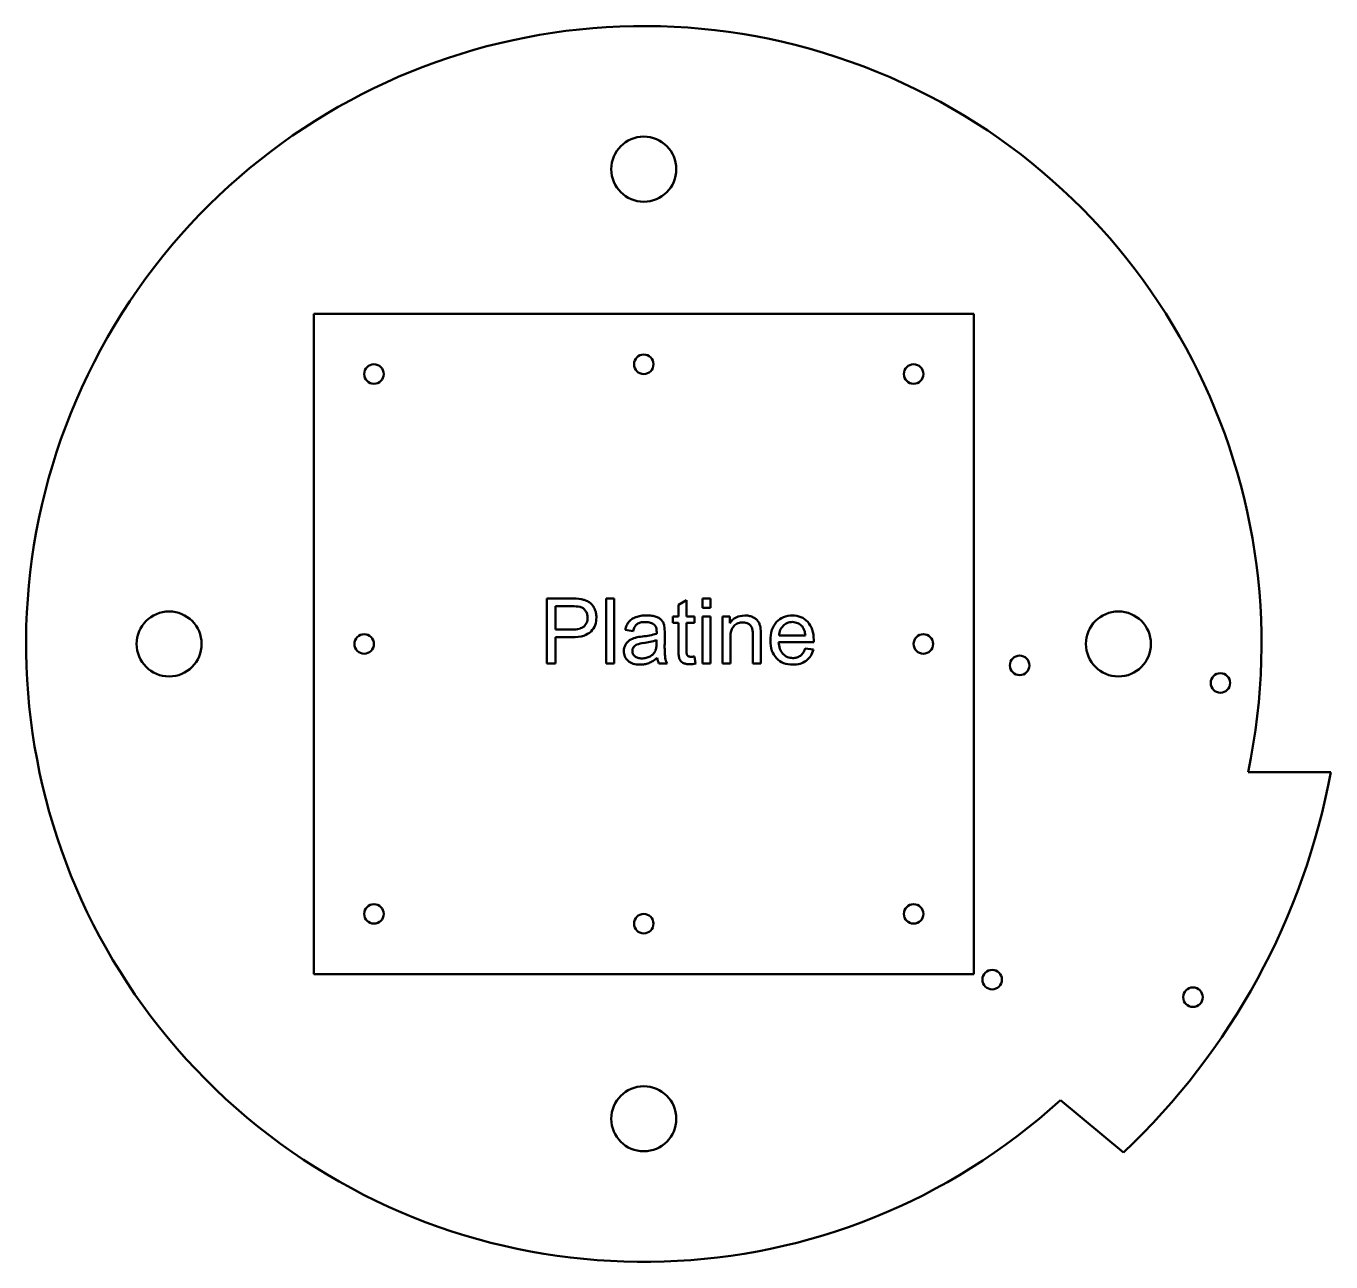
# Model space of a CAD drawing. Header units: millimetres. Extents: x 100 to 301, y 63 to 253.
import ezdxf

# ---------------------------------------------------------------- set-up
doc = ezdxf.new("R2010")
doc.units = ezdxf.units.MM
doc.header["$LTSCALE"] = 0.75
doc.layers.add('Visible', color=7, linetype='Continuous', lineweight=50)

msp = doc.modelspace()

# ---------------------------------------------------------------- linework, layer by layer
at = {"layer": 'Visible'}
for p, q in [((144.69, 106.86), (144.69, 208.36)), ((144.69, 208.36), (246.19, 208.36)), ((246.19, 208.36), (246.19, 106.86)), ((180.53, 164.59), (184.3, 164.59)), ((180.53, 154.59), (180.53, 164.59)), ((189.66, 164.59), (190.89, 164.59)), ((189.66, 154.59), (189.66, 164.59)), ((190.89, 164.59), (190.89, 154.59)), ((204.45, 164.59), (205.68, 164.59)), ((204.45, 163.18), (204.45, 164.59)), ((205.68, 164.59), (205.68, 163.18)), ((181.85, 163.41), (181.85, 159.84)), ((184.41, 163.41), (181.85, 163.41)), ((200.79, 163.63), (202.01, 164.37)), ((200.79, 161.84), (200.79, 163.63)), ((202.01, 164.37), (202.01, 161.84)), ((205.68, 163.18), (204.45, 163.18)), ((199.89, 160.88), (199.89, 161.84)), ((199.89, 161.84), (200.79, 161.84)), ((200.79, 160.88), (199.89, 160.88)), ((200.79, 156.71), (200.79, 160.88)), ((202.01, 161.84), (203.24, 161.84)), ((202.01, 160.88), (202.01, 156.64)), ((203.24, 160.88), (202.01, 160.88)), ((203.24, 161.84), (203.24, 160.88)), ((204.45, 161.84), (205.68, 161.84)), ((204.45, 154.59), (204.45, 161.84)), ((205.68, 161.84), (205.68, 154.59)), ((207.55, 161.84), (208.65, 161.84)), ((207.55, 154.59), (207.55, 161.84)), ((208.65, 161.84), (208.65, 160.81)), ((181.85, 159.84), (184.44, 159.84)), ((181.85, 158.66), (181.85, 154.59)), ((184.42, 158.66), (181.85, 158.66)), ((193.79, 159.6), (192.59, 159.77)), ((198.66, 159.26), (198.66, 157.63)), ((208.78, 158.55), (208.78, 154.59)), ((212.21, 154.59), (212.21, 159)), ((213.43, 159.05), (213.43, 154.59)), ((216.24, 158.91), (220.29, 158.91)), ((197.42, 157.78), (197.42, 158.23)), ((221.58, 157.9), (216.18, 157.9)), ((220.28, 156.92), (221.54, 156.77)), ((181.85, 154.59), (180.53, 154.59)), ((190.89, 154.59), (189.66, 154.59)), ((199.05, 154.59), (197.77, 154.59)), ((203.24, 155.69), (203.42, 154.6)), ((205.68, 154.59), (204.45, 154.59)), ((208.78, 154.59), (207.55, 154.59)), ((213.43, 154.59), (212.21, 154.59)), ((301.12, 137.92), (288.38, 137.92)), ((246.19, 106.86), (144.69, 106.86)), ((259.54, 87.49), (269.22, 79.43))]:
    msp.add_line(p, q, dxfattribs=at)
at = {"layer": 'Visible', "extrusion": (0, 0, -1)}
for centre, radius in [((-195.44, 230.61), 5), ((-122.44, 157.61), 5), ((-268.44, 157.61), 5), ((-253.25, 154.32), 1.5), ((-284.13, 151.62), 1.5), ((-249.02, 106.01), 1.5), ((-279.9, 103.3), 1.5), ((-195.44, 84.61), 5)]:
    msp.add_circle(centre, radius, dxfattribs=at)
at = {"layer": 'Visible'}
for centre in [(195.44, 200.61), (153.94, 199.11), (236.94, 199.11), (152.44, 157.61), (238.44, 157.61), (153.94, 116.11), (236.94, 116.11), (195.44, 114.61)]:
    msp.add_circle(centre, 1.5, dxfattribs=at)
for centre, radius, start, end in [((195.44, 157.61), 95, 348.0395, 312.4328), ((184.49, 155.49), 9.11, 81.608, 91.2073), ((184.62, 157.76), 5.65, 79.6077, 92.1761), ((194.92, 155.7), 2.98, 105.1298, 123.858), ((196.14, 150.04), 8.77, 95.962, 103.1949), ((194.21, 169.94), 11.22, 275.2297, 286.6341), ((181.17, 159.69), 16.26, 358.2159, 359.346), ((191.75, 159.46), 6.91, 358.399, 7.8077), ((206.41, 159.24), 7.03, 358.3926, 8.1484), ((195.91, 153.15), 4.64, 96.1131, 109.7162), ((194.4, 166.71), 9.01, 276.4626, 289.5836), ((216.03, 157.17), 17.38, 178.4991, 185.6496), ((210.11, 158.3), 11.48, 357.9885, 359.6237), ((202.43, 159.05), 4.55, 270.8238, 282.5958), ((202.62, 159.63), 3.99, 271.1801, 278.9472), ((195.44, 157.61), 107.5, 313.3425, 349.4473)]:
    msp.add_arc(centre, radius, start, end, dxfattribs=at)
for points, knots in [([(186.48, 162.73), (186.37, 162.87), (186.14, 163.14), (185.81, 163.26), (185.64, 163.32)], [0, 0, 0, 0, 0.0522136, 0.1038998, 0.1038998, 0.1038998, 0.1038998]), ([(185.82, 164.5), (186.05, 164.45), (186.49, 164.36), (186.87, 164.13), (187.06, 164.03)], [0, 0, 0, 0, 0.0700074, 0.1328177, 0.1328177, 0.1328177, 0.1328177]), ([(186.8, 161.66), (186.79, 161.86), (186.76, 162.24), (186.57, 162.57), (186.48, 162.73)], [0, 0, 0, 0, 0.0587741, 0.1134222, 0.1134222, 0.1134222, 0.1134222]), ([(187.06, 164.03), (187.22, 163.9), (187.55, 163.63), (187.75, 163.26), (187.86, 163.06)], [0, 0, 0, 0, 0.0610682, 0.1265167, 0.1265167, 0.1265167, 0.1265167]), ([(187.86, 163.06), (187.95, 162.85), (188.13, 162.41), (188.15, 161.94), (188.16, 161.7)], [0, 0, 0, 0, 0.0690067, 0.1406919, 0.1406919, 0.1406919, 0.1406919]), ([(186.26, 160.31), (186.42, 160.5), (186.75, 160.88), (186.78, 161.39), (186.8, 161.66)], [0, 0, 0, 0, 0.0702579, 0.1483389, 0.1483389, 0.1483389, 0.1483389]), ([(188.16, 161.7), (188.13, 161.29), (188.07, 160.49), (187.59, 159.85), (187.35, 159.54)], [0, 0, 0, 0, 0.1194883, 0.2349788, 0.2349788, 0.2349788, 0.2349788]), ([(192.59, 159.77), (192.65, 160.01), (192.76, 160.45), (193.01, 160.84), (193.13, 161.01)], [0, 0, 0, 0, 0.0729513, 0.1365493, 0.1365493, 0.1365493, 0.1365493]), ([(193.13, 161.01), (193.27, 161.16), (193.58, 161.49), (193.99, 161.65), (194.21, 161.74)], [0, 0, 0, 0, 0.0621629, 0.1320213, 0.1320213, 0.1320213, 0.1320213]), ([(194.4, 160.68), (194.27, 160.55), (193.97, 160.24), (193.85, 159.83), (193.79, 159.6)], [0, 0, 0, 0, 0.0552777, 0.1253472, 0.1253472, 0.1253472, 0.1253472]), ([(194.21, 161.74), (194.47, 161.82), (195, 161.98), (195.56, 161.99), (195.86, 162)], [0, 0, 0, 0, 0.0789358, 0.1669922, 0.1669922, 0.1669922, 0.1669922]), ([(195.68, 160.98), (195.42, 160.98), (194.97, 160.97), (194.57, 160.77), (194.4, 160.68)], [0, 0, 0, 0, 0.0756714, 0.1329953, 0.1329953, 0.1329953, 0.1329953]), ([(197.08, 160.57), (196.89, 160.69), (196.46, 160.96), (195.96, 160.97), (195.68, 160.98)], [0, 0, 0, 0, 0.0662968, 0.148303, 0.148303, 0.148303, 0.148303]), ([(195.86, 162), (196.14, 161.99), (196.65, 161.99), (197.14, 161.84), (197.36, 161.78)], [0, 0, 0, 0, 0.0842493, 0.1529077, 0.1529077, 0.1529077, 0.1529077]), ([(197.42, 159.51), (197.42, 159.73), (197.41, 160.12), (197.18, 160.43), (197.08, 160.57)], [0, 0, 0, 0, 0.0645382, 0.1137963, 0.1137963, 0.1137963, 0.1137963]), ([(197.36, 161.78), (197.54, 161.71), (197.86, 161.58), (198.1, 161.34), (198.22, 161.23)], [0, 0, 0, 0, 0.0560179, 0.1022605, 0.1022605, 0.1022605, 0.1022605]), ([(198.22, 161.23), (198.3, 161.11), (198.48, 160.86), (198.56, 160.55), (198.6, 160.4)], [0, 0, 0, 0, 0.04403437, 0.09254294, 0.09254294, 0.09254294, 0.09254294]), ([(208.65, 160.81), (208.95, 161.15), (209.56, 161.86), (210.49, 161.95), (210.96, 162)], [0, 0, 0, 0, 0.1324023, 0.2687241, 0.2687241, 0.2687241, 0.2687241]), ([(210.7, 160.93), (210.45, 160.92), (209.95, 160.88), (209.54, 160.58), (209.34, 160.44)], [0, 0, 0, 0, 0.074126, 0.1467875, 0.1467875, 0.1467875, 0.1467875]), ([(211.55, 160.71), (211.43, 160.78), (211.16, 160.91), (210.85, 160.93), (210.7, 160.93)], [0, 0, 0, 0, 0.04299394, 0.08928519, 0.08928519, 0.08928519, 0.08928519]), ([(210.96, 162), (211.17, 161.99), (211.58, 161.97), (211.97, 161.83), (212.16, 161.76)], [0, 0, 0, 0, 0.0631157, 0.1233158, 0.1233158, 0.1233158, 0.1233158]), ([(212.06, 160.12), (212, 160.24), (211.89, 160.48), (211.67, 160.63), (211.55, 160.71)], [0, 0, 0, 0, 0.03888286, 0.07925471, 0.07925471, 0.07925471, 0.07925471]), ([(212.16, 161.76), (212.33, 161.68), (212.65, 161.53), (212.88, 161.27), (212.98, 161.15)], [0, 0, 0, 0, 0.055175, 0.1037713, 0.1037713, 0.1037713, 0.1037713]), ([(212.98, 161.15), (213.07, 161.01), (213.24, 160.73), (213.32, 160.41), (213.37, 160.24)], [0, 0, 0, 0, 0.04778577, 0.09897746, 0.09897746, 0.09897746, 0.09897746]), ([(214.91, 158.15), (214.93, 158.71), (214.98, 159.75), (215.57, 160.6), (215.85, 160.99)], [0, 0, 0, 0, 0.1640433, 0.3044959, 0.3044959, 0.3044959, 0.3044959]), ([(215.85, 160.99), (216.19, 161.28), (216.89, 161.89), (217.82, 161.96), (218.29, 162)], [0, 0, 0, 0, 0.1319936, 0.2703988, 0.2703988, 0.2703988, 0.2703988]), ([(218.3, 160.99), (218.04, 160.97), (217.5, 160.92), (217.09, 160.59), (216.88, 160.42)], [0, 0, 0, 0, 0.0791242, 0.1562431, 0.1562431, 0.1562431, 0.1562431]), ([(218.29, 162), (218.75, 161.96), (219.65, 161.89), (220.33, 161.3), (220.66, 161.01)], [0, 0, 0, 0, 0.1342883, 0.2631667, 0.2631667, 0.2631667, 0.2631667]), ([(219.83, 160.28), (219.61, 160.49), (219.19, 160.9), (218.6, 160.96), (218.3, 160.99)], [0, 0, 0, 0, 0.0858384, 0.1724286, 0.1724286, 0.1724286, 0.1724286]), ([(220.66, 161.01), (220.93, 160.63), (221.51, 159.79), (221.56, 158.78), (221.59, 158.23)], [0, 0, 0, 0, 0.1376173, 0.2985494, 0.2985494, 0.2985494, 0.2985494]), ([(187.35, 159.54), (186.98, 159.28), (186.11, 158.68), (185.04, 158.66), (184.42, 158.66)], [0, 0, 0, 0, 0.1317801, 0.3125341, 0.3125341, 0.3125341, 0.3125341]), ([(184.44, 159.84), (184.81, 159.84), (185.46, 159.85), (186.02, 160.18), (186.26, 160.31)], [0, 0, 0, 0, 0.1103, 0.191141, 0.191141, 0.191141, 0.191141]), ([(209.34, 160.44), (209.18, 160.2), (208.78, 159.64), (208.78, 158.95), (208.78, 158.55)], [0, 0, 0, 0, 0.083835, 0.2015141, 0.2015141, 0.2015141, 0.2015141]), ([(212.21, 159), (212.21, 159.22), (212.2, 159.6), (212.1, 159.97), (212.06, 160.12)], [0, 0, 0, 0, 0.0656673, 0.1135292, 0.1135292, 0.1135292, 0.1135292]), ([(216.88, 160.42), (216.71, 160.21), (216.35, 159.77), (216.28, 159.2), (216.24, 158.91)], [0, 0, 0, 0, 0.0798867, 0.1672471, 0.1672471, 0.1672471, 0.1672471]), ([(220.29, 158.91), (220.26, 159.18), (220.2, 159.68), (219.94, 160.09), (219.83, 160.28)], [0, 0, 0, 0, 0.0815038, 0.1463565, 0.1463565, 0.1463565, 0.1463565]), ([(192.38, 156.5), (192.39, 156.67), (192.4, 157.01), (192.55, 157.32), (192.62, 157.47)], [0, 0, 0, 0, 0.0512625, 0.1009967, 0.1009967, 0.1009967, 0.1009967]), ([(192.62, 157.47), (192.7, 157.61), (192.87, 157.89), (193.13, 158.08), (193.25, 158.18)], [0, 0, 0, 0, 0.04852007, 0.09559617, 0.09559617, 0.09559617, 0.09559617]), ([(193.86, 157.12), (193.81, 157.03), (193.71, 156.85), (193.69, 156.64), (193.69, 156.54)], [0, 0, 0, 0, 0.03052067, 0.06142668, 0.06142668, 0.06142668, 0.06142668]), ([(193.69, 156.54), (193.7, 156.38), (193.73, 156.06), (193.95, 155.83), (194.06, 155.72)], [0, 0, 0, 0, 0.04596967, 0.09216727, 0.09216727, 0.09216727, 0.09216727]), ([(194.34, 157.52), (194.24, 157.47), (194.05, 157.37), (193.92, 157.2), (193.86, 157.12)], [0, 0, 0, 0, 0.03247788, 0.06345714, 0.06345714, 0.06345714, 0.06345714]), ([(196.41, 155.7), (196.58, 155.81), (196.92, 156.03), (197.12, 156.38), (197.22, 156.55)], [0, 0, 0, 0, 0.0603889, 0.1189267, 0.1189267, 0.1189267, 0.1189267]), ([(197.22, 156.55), (197.28, 156.72), (197.41, 157.12), (197.42, 157.54), (197.42, 157.78)], [0, 0, 0, 0, 0.0535951, 0.1250488, 0.1250488, 0.1250488, 0.1250488]), ([(200.94, 155.26), (200.89, 155.44), (200.78, 155.92), (200.78, 156.41), (200.79, 156.71)], [0, 0, 0, 0, 0.0546337, 0.1462011, 0.1462011, 0.1462011, 0.1462011]), ([(202.01, 156.64), (202.01, 156.5), (202, 156.27), (202.05, 156.05), (202.07, 155.97)], [0, 0, 0, 0, 0.04317499, 0.06804076, 0.06804076, 0.06804076, 0.06804076]), ([(215.84, 155.41), (215.57, 155.78), (214.98, 156.6), (214.93, 157.61), (214.91, 158.15)], [0, 0, 0, 0, 0.1367557, 0.2954469, 0.2954469, 0.2954469, 0.2954469]), ([(216.18, 157.9), (216.21, 157.54), (216.28, 156.86), (216.67, 156.32), (216.85, 156.07)], [0, 0, 0, 0, 0.1073249, 0.1980192, 0.1980192, 0.1980192, 0.1980192]), ([(219.52, 155.79), (219.67, 155.94), (220.01, 156.26), (220.18, 156.69), (220.28, 156.92)], [0, 0, 0, 0, 0.062866, 0.1376838, 0.1376838, 0.1376838, 0.1376838]), ([(221.54, 156.77), (221.43, 156.42), (221.2, 155.75), (220.68, 155.27), (220.43, 155.04)], [0, 0, 0, 0, 0.1076168, 0.208258, 0.208258, 0.208258, 0.208258]), ([(193.02, 155.01), (192.83, 155.22), (192.45, 155.65), (192.4, 156.21), (192.38, 156.5)], [0, 0, 0, 0, 0.0820034, 0.1661668, 0.1661668, 0.1661668, 0.1661668]), ([(194.85, 154.43), (194.49, 154.44), (193.82, 154.47), (193.27, 154.84), (193.02, 155.01)], [0, 0, 0, 0, 0.1065617, 0.1959311, 0.1959311, 0.1959311, 0.1959311]), ([(194.06, 155.72), (194.21, 155.62), (194.54, 155.41), (194.93, 155.4), (195.15, 155.39)], [0, 0, 0, 0, 0.0519574, 0.1154983, 0.1154983, 0.1154983, 0.1154983]), ([(196.21, 154.67), (195.99, 154.6), (195.55, 154.45), (195.09, 154.44), (194.85, 154.43)], [0, 0, 0, 0, 0.067806, 0.1380634, 0.1380634, 0.1380634, 0.1380634]), ([(195.15, 155.39), (195.37, 155.4), (195.81, 155.42), (196.21, 155.61), (196.41, 155.7)], [0, 0, 0, 0, 0.0674668, 0.1310552, 0.1310552, 0.1310552, 0.1310552]), ([(197.52, 155.48), (197.3, 155.31), (196.9, 154.98), (196.43, 154.77), (196.21, 154.67)], [0, 0, 0, 0, 0.0832217, 0.1552917, 0.1552917, 0.1552917, 0.1552917]), ([(197.77, 154.59), (197.71, 154.73), (197.58, 155.01), (197.54, 155.32), (197.52, 155.48)], [0, 0, 0, 0, 0.04430982, 0.09304292, 0.09304292, 0.09304292, 0.09304292]), ([(198.74, 155.46), (198.77, 155.31), (198.84, 155.01), (198.98, 154.73), (199.05, 154.59)], [0, 0, 0, 0, 0.04593376, 0.0926772, 0.0926772, 0.0926772, 0.0926772]), ([(201.46, 154.71), (201.34, 154.78), (201.12, 154.92), (201, 155.15), (200.94, 155.26)], [0, 0, 0, 0, 0.03979215, 0.0770393, 0.0770393, 0.0770393, 0.0770393]), ([(202.49, 154.5), (202.29, 154.5), (201.93, 154.51), (201.6, 154.65), (201.46, 154.71)], [0, 0, 0, 0, 0.0595802, 0.1066695, 0.1066695, 0.1066695, 0.1066695]), ([(202.07, 155.97), (202.1, 155.92), (202.15, 155.82), (202.24, 155.76), (202.28, 155.73)], [0, 0, 0, 0, 0.01594353, 0.03229762, 0.03229762, 0.03229762, 0.03229762]), ([(202.28, 155.73), (202.34, 155.7), (202.48, 155.65), (202.62, 155.64), (202.7, 155.64)], [0, 0, 0, 0, 0.01902122, 0.04325319, 0.04325319, 0.04325319, 0.04325319]), ([(218.36, 154.43), (217.86, 154.46), (216.92, 154.52), (216.19, 155.12), (215.84, 155.41)], [0, 0, 0, 0, 0.1445659, 0.2764541, 0.2764541, 0.2764541, 0.2764541]), ([(216.85, 156.07), (217.07, 155.89), (217.5, 155.51), (218.08, 155.46), (218.37, 155.44)], [0, 0, 0, 0, 0.0831666, 0.1678841, 0.1678841, 0.1678841, 0.1678841]), ([(220.43, 155.04), (220.13, 154.86), (219.49, 154.48), (218.75, 154.45), (218.36, 154.43)], [0, 0, 0, 0, 0.1032618, 0.2192207, 0.2192207, 0.2192207, 0.2192207]), ([(218.37, 155.44), (218.58, 155.45), (218.99, 155.47), (219.35, 155.69), (219.52, 155.79)], [0, 0, 0, 0, 0.0632105, 0.1222396, 0.1222396, 0.1222396, 0.1222396])]:
    msp.add_open_spline(points, degree=3, knots=knots, dxfattribs=at)

doc.saveas('drawing.dxf')
